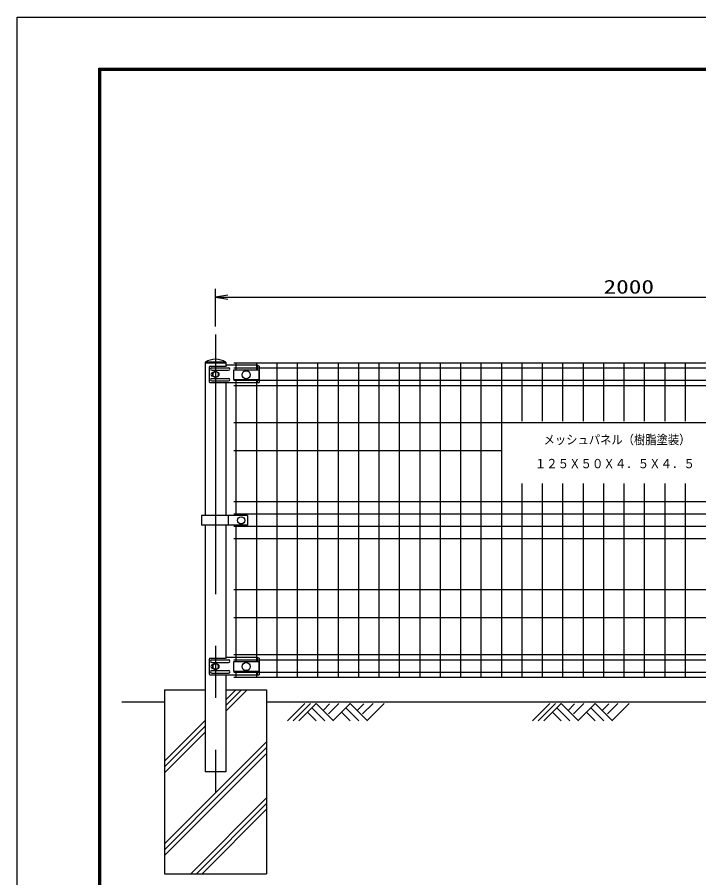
# Model space of a CAD drawing. Units: millimetres, scale not verified. Extents: x -1676 to 4264, y -2100 to 2100.
# Drawn here: x -1676 to -7, y -6 to 2100 of the extents above; entities that cross this region are included whole.
import ezdxf
from ezdxf.enums import TextEntityAlignment as Align

# ---------------------------------------------------------------- set-up
doc = ezdxf.new("R2010")
doc.units = ezdxf.units.MM
doc.header["$LTSCALE"] = 20
doc.linetypes.add('USER1', pattern=[50.8, 31.75, -6.35, 6.35, -6.35])
for name, color, linetype, lineweight in [('0-2_1', 7, 'Continuous', 25), ('0-3_0', 7, 'Continuous', 25), ('0-4_EXTCNT-L', 1, 'Continuous', 25), ('0-5_CENTLN-L', 4, 'USER1', 25), ('0-6_2', 7, 'Continuous', 25)]:
    doc.layers.add(name, color=color, linetype=linetype, lineweight=lineweight)
doc.styles.add('ＭＳ ゴシック', font='')
doc.styles.get('ＭＳ ゴシック').set_extended_font_data('MS Gothic')

# ---------------------------------------------------------------- blocks, each defined once
blk = doc.blocks.new('DARROWS')
at = {"layer": '0-3_0', "color": 2}
blk.add_line((0, 0), (-19.98, 0), dxfattribs=at)
blk.add_lwpolyline([(-20, -3.33), (0, 0), (-20, 3.33)], dxfattribs=at)

msp = doc.modelspace()

# ---------------------------------------------------------------- linework, layer by layer
at = {"layer": '0-2_1'}
for p, q in [((-1215.92, 1255.56), (-1215.92, 880.23)), ((-1165.12, 1255.56), (-1215.92, 1255.56)), ((-1206.31, 1243.73), (-1206.31, 1207.73)), ((-1204.31, 1245.73), (-1166.2, 1245.73)), ((-1165.12, 1255.56), (-1165.12, 1245.93)), ((-1163.2, 1248.73), (-1088.62, 1248.73)), ((-1088.62, 1248.73), (-1083.62, 1245.73)), ((-1083.62, 1245.73), (-1083.62, 1238.98)), ((-1199.95, 1241.73), (-1158.62, 1241.73)), ((-1199.95, 1235.73), (-1158.62, 1235.73)), ((-1197.61, 1230.23), (-1196.58, 1230.23)), ((-1088.62, 1238.98), (-1088.62, 1236.31)), ((-1083.62, 1238.98), (-1083.62, 1216.98)), ((-1204.31, 1205.73), (-1140.52, 1205.73)), ((-1199.95, 1215.73), (-1158.62, 1215.73)), ((-1199.95, 1209.73), (-1158.62, 1209.73)), ((-1197.61, 1221.23), (-1196.58, 1221.23)), ((-1165.12, 1205.73), (-1165.12, 1107.42)), ((-1140.52, 1205.73), (-1088.62, 1205.73)), ((-1088.92, 1205.73), (-1083.62, 1205.73)), ((-1088.62, 1213.31), (-1088.62, 1205.73)), ((-1083.62, 1216.98), (-1083.62, 1205.73)), ((-1165.12, 1107.42), (-1165.12, 880.23)), ((-1215.92, 1069.15), (-1215.92, 880.23)), ((-1165.12, 1069.15), (-1165.12, 880.23)), ((-1224.63, 880.23), (-1224.63, 856.9)), ((-1112.3, 880.23), (-1224.63, 880.23)), ((-1159.66, 880.23), (-1159.66, 856.9)), ((-1112.3, 856.9), (-1224.63, 856.9)), ((-1215.92, 856.9), (-1215.92, 747.5)), ((-1215.92, 856.78), (-1215.92, 667.98)), ((-1165.12, 856.9), (-1165.12, 747.5)), ((-1215.92, 747.5), (-1215.92, 644.65)), ((-1165.12, 747.5), (-1165.12, 644.65)), ((-1215.92, 644.65), (-1215.92, 252.56)), ((-1206.31, 528.73), (-1206.31, 492.73)), ((-1204.31, 530.73), (-1166.2, 530.73)), ((-1199.95, 526.73), (-1158.62, 526.73)), ((-1163.2, 533.73), (-1088.62, 533.73)), ((-1088.92, 533.73), (-1088.62, 533.73)), ((-1088.62, 533.73), (-1083.62, 530.73)), ((-1088.62, 533.73), (-1088.62, 523.98)), ((-1199.95, 520.73), (-1158.62, 520.73)), ((-1197.61, 515.23), (-1196.58, 515.23)), ((-1197.61, 506.23), (-1196.58, 506.23)), ((-1088.62, 523.98), (-1088.62, 522.06)), ((-1204.31, 490.73), (-1140.52, 490.73)), ((-1199.95, 500.73), (-1158.62, 500.73)), ((-1199.95, 494.73), (-1158.62, 494.73)), ((-1165.12, 490.73), (-1165.12, 252.56)), ((-1140.52, 490.73), (-1088.62, 490.73)), ((-1088.92, 490.73), (-1083.62, 490.73)), ((-1088.62, 499.06), (-1088.62, 490.73)), ((-1083.62, 501.98), (-1083.62, 490.73)), ((-1315.52, 453.56), (-1315.52, 3.56)), ((-1315.52, 453.56), (-1215.92, 453.56)), ((-1165.12, 453.56), (-1065.52, 453.56)), ((-1065.52, 453.56), (-1065.52, 3.56)), ((-1315.52, 423.56), (-1419.88, 423.56)), ((684.48, 423.56), (-1065.52, 423.56)), ((-1165.12, 252.56), (-1215.92, 252.56)), ((-1315.52, 3.56), (-1065.52, 3.56))]:
    msp.add_line(p, q, dxfattribs=at)
at = {"layer": '0-2_1', "color": 4}
for p, q in [((764.48, 1253.56), (-1145.52, 1253.56)), ((-1140.52, 1253.56), (-1140.52, 1236.31)), ((-1090.52, 1253.56), (-1090.52, 1236.31)), ((-1040.52, 1253.56), (-1040.52, 483.56)), ((-990.52, 1253.56), (-990.52, 483.56)), ((-940.52, 1253.56), (-940.52, 483.56)), ((-890.52, 1253.56), (-890.52, 483.56)), ((-840.52, 1253.56), (-840.52, 483.56)), ((-790.52, 1253.56), (-790.52, 483.56)), ((-740.52, 1253.56), (-740.52, 483.56)), ((-690.52, 1253.56), (-690.52, 483.56)), ((-640.52, 1253.56), (-640.52, 483.56)), ((-590.52, 1253.56), (-590.52, 483.56)), ((-540.52, 1253.56), (-540.52, 1038.56)), ((-490.52, 1253.56), (-490.52, 1038.56)), ((-440.52, 1253.56), (-440.52, 1111.16)), ((-390.52, 1253.56), (-390.52, 1111.16)), ((-340.52, 1253.56), (-340.52, 1111.16)), ((-290.52, 1253.56), (-290.52, 1111.16)), ((-240.52, 1253.56), (-240.52, 1111.16)), ((-190.52, 1253.56), (-190.52, 1111.16)), ((-140.52, 1253.56), (-140.52, 1111.16)), ((-90.52, 1253.56), (-90.52, 1111.16)), ((-40.52, 1253.56), (-40.52, 1111.16)), ((764.48, 1240.81), (-1145.52, 1240.81)), ((764.48, 1210.56), (-1145.52, 1210.56)), ((-1140.52, 1213.31), (-1140.52, 1107.42)), ((-1090.52, 1213.31), (-1090.52, 1107.42)), ((764.48, 1197.56), (-1145.52, 1197.56)), ((764.48, 1107.56), (-1145.52, 1107.56)), ((-1140.52, 1107.42), (-1140.52, 880.23)), ((-1090.52, 1107.42), (-1090.52, 638.42)), ((-1140.52, 1069.15), (-1140.52, 880.23)), ((-490.52, 1038.56), (-1145.52, 1038.56)), ((-540.52, 1038.56), (-540.52, 483.56)), ((-490.52, 1038.56), (-490.52, 483.56)), ((-440.52, 958.46), (-440.52, 483.56)), ((-390.52, 958.46), (-390.52, 483.56)), ((-340.52, 958.46), (-340.52, 483.56)), ((-290.52, 958.46), (-290.52, 483.56)), ((-240.52, 958.46), (-240.52, 483.56)), ((-190.52, 958.46), (-190.52, 483.56)), ((-140.52, 958.46), (-140.52, 483.56)), ((-90.52, 958.46), (-90.52, 483.56)), ((-40.52, 958.46), (-40.52, 483.56)), ((764.48, 913.56), (-1145.52, 913.56)), ((764.48, 883.56), (-1145.52, 883.56)), ((764.48, 853.56), (-1145.52, 853.56)), ((-1140.52, 856.9), (-1140.52, 747.5)), ((764.48, 823.56), (-1145.52, 823.56)), ((-1140.52, 747.5), (-1140.52, 629.56)), ((764.48, 698.56), (-1145.52, 698.56)), ((-1140.52, 644.65), (-1140.52, 638.42)), ((-1140.52, 638.42), (-1140.52, 522.06)), ((-1090.52, 638.42), (-1090.52, 522.06)), ((764.48, 629.56), (-1145.52, 629.56)), ((764.48, 539.56), (-1145.52, 539.56)), ((764.48, 526.56), (-1145.52, 526.56)), ((764.48, 496.31), (-1145.52, 496.31)), ((-1140.52, 499.06), (-1140.52, 483.56)), ((-1090.52, 499.06), (-1090.52, 483.56)), ((764.48, 483.56), (-1145.52, 483.56)), ((-1141.08, 453.56), (-1165.12, 429.53)), ((-1126.94, 453.56), (-1165.12, 415.38)), ((-1112.79, 453.56), (-1165.12, 401.24)), ((-972.23, 420.55), (-1014.68, 378.1)), ((-958.09, 420.55), (-1000.54, 378.1)), ((-943.95, 420.55), (-986.4, 378.1)), ((-955.04, 409.95), (-923.19, 378.1)), ((-944.43, 420.56), (-901.97, 378.1)), ((-911.08, 419.45), (-927.2, 403.33)), ((-888.29, 420.55), (-913.85, 394.98)), ((-861.04, 420.55), (-902.73, 378.86)), ((-871.65, 409.95), (-839.8, 378.1)), ((-861.04, 420.56), (-818.58, 378.1)), ((-827.69, 419.45), (-843.81, 403.33)), ((-804.9, 420.55), (-830.46, 394.98)), ((-777.65, 420.55), (-819.34, 378.86)), ((-372.23, 420.55), (-414.68, 378.1)), ((-358.09, 420.55), (-400.54, 378.1)), ((-343.95, 420.55), (-386.4, 378.1)), ((-355.04, 409.95), (-323.19, 378.1)), ((-344.43, 420.56), (-301.97, 378.1)), ((-311.08, 419.45), (-327.2, 403.33)), ((-288.29, 420.55), (-313.85, 394.98)), ((-261.04, 420.55), (-302.73, 378.86)), ((-271.65, 409.95), (-239.8, 378.1)), ((-261.04, 420.56), (-218.58, 378.1)), ((-227.69, 419.45), (-243.81, 403.33)), ((-204.9, 420.55), (-230.46, 394.98)), ((-177.65, 420.55), (-219.34, 378.86)), ((-965.64, 399.35), (-944.4, 378.1)), ((-882.25, 399.35), (-861.01, 378.1)), ((-365.64, 399.35), (-344.4, 378.1)), ((-282.25, 399.35), (-261.01, 378.1)), ((-1216.91, 377.74), (-1315.52, 279.12)), ((-1216.91, 363.59), (-1315.52, 264.98)), ((-1216.91, 349.45), (-1315.52, 250.84)), ((-1065.52, 326.42), (-1165.12, 226.82)), ((-1065.52, 298.13), (-1315.52, 48.13)), ((-1065.52, 312.27), (-1165.12, 212.67)), ((-1165.12, 226.82), (-1315.52, 76.42)), ((-1165.12, 212.67), (-1315.52, 62.27)), ((-1065.52, 189.42), (-1251.37, 3.56)), ((-1065.52, 175.28), (-1237.23, 3.56)), ((-1065.52, 161.14), (-1223.09, 3.56))]:
    msp.add_line(p, q, dxfattribs=at)
at = {"layer": '0-2_1'}
for points in [[(-1088.92, 1248.73), (-1088.62, 1248.73), (-1088.62, 1238.98)], [(-1165.12, 644.65), (-1165.12, 638.42), (-1165.12, 530.93)], [(-1083.62, 530.73), (-1083.62, 523.98), (-1083.62, 501.98)]]:
    msp.add_lwpolyline(points, dxfattribs=at)
for centre, radius, start, end in [((-1190.52, 1213.56), 49.09, 58.83797, 121.16058), ((-1204.31, 1243.73), 2, 90, 180), ((-1166.2, 1248.73), 3, 270, 0), ((-1199.95, 1238.73), 3, 90, 270), ((-1197.61, 1225.73), 4.5, 90, 270), ((-1185.84, 1225.73), 4.5, 300.08169, 59.91831), ((-1158.62, 1238.73), 3, 270, 90), ((-1204.31, 1207.73), 2, 180, 270), ((-1199.95, 1212.73), 3, 90, 270), ((-1158.62, 1212.73), 3, 270, 90), ((-1204.31, 528.73), 2, 90, 180), ((-1199.95, 523.73), 3, 90, 270), ((-1166.2, 533.73), 3, 270, 0), ((-1158.62, 523.73), 3, 270, 90), ((-1197.61, 510.73), 4.5, 90, 270), ((-1185.84, 510.73), 4.5, 300.08169, 59.91831), ((-1204.31, 492.73), 2, 180, 270), ((-1199.95, 497.73), 3, 90, 270), ((-1158.62, 497.73), 3, 270, 90)]:
    msp.add_arc(centre, radius, start, end, dxfattribs=at)
at = {"layer": '0-3_0'}
for p, q in [((-1215.92, 1253.79), (-1165.12, 1253.79)), ((-1146.52, 1236.31), (-1146.52, 1213.31)), ((-1084.52, 1236.31), (-1146.52, 1236.31)), ((-1084.52, 1236.31), (-1084.52, 1213.31)), ((-1146.52, 1213.31), (-1084.52, 1213.31)), ((-1112.3, 880.23), (-1112.3, 856.9)), ((-1084.52, 522.06), (-1146.52, 522.06)), ((-1146.52, 522.06), (-1146.52, 499.06)), ((-1084.52, 522.06), (-1084.52, 499.06)), ((-1146.52, 499.06), (-1084.52, 499.06))]:
    msp.add_line(p, q, dxfattribs=at)
at = {"layer": '0-3_0', "color": 3}
msp.add_lwpolyline([(-1676.36, 2100), (4263.64, 2100), (4263.64, -2100), (-1676.36, -2100)], close=True, dxfattribs=at)
at = {"layer": '0-3_0'}
for points in [[(-1476.36, 1975), (4063.64, 1975), (4063.64, -1975), (-1476.36, -1975)], [(-1475.11, 1973.75), (4062.39, 1973.75), (4062.39, -1973.75), (-1475.11, -1973.75)], [(-1473.86, 1972.5), (4061.14, 1972.5), (4061.14, -1972.5), (-1473.86, -1972.5)], [(-1472.61, 1971.25), (4059.89, 1971.25), (4059.89, -1971.25), (-1472.61, -1971.25)], [(-1471.36, 1970), (4058.64, 1970), (4058.64, -1970), (-1471.36, -1970)]]:
    msp.add_lwpolyline(points, close=True, dxfattribs=at)
for centre, radius in [((-1115.52, 1224.81), 10.01), ((-1127.89, 868.46), 8.87), ((-1115.52, 510.56), 10.01)]:
    msp.add_circle(centre, radius, dxfattribs=at)
at = {"layer": '0-4_EXTCNT-L'}
msp.add_line((-1190.52, 1343.01), (-1190.52, 1434.77), dxfattribs=at)
at = {"layer": '0-4_EXTCNT-L', "color": 2}
msp.add_line((-1160.52, 1414.77), (779.48, 1414.77), dxfattribs=at)
at = {"layer": '0-5_CENTLN-L'}
msp.add_line((-1190.52, 1323.01), (-1190.52, 202.56), dxfattribs=at)
at = {"layer": '0-6_2'}
for p, q in [((-1190.52, 1233.73), (-1197.44, 1229.73)), ((-1197.44, 1229.73), (-1197.44, 1221.73)), ((-1183.59, 1229.73), (-1190.52, 1233.73)), ((-1197.44, 1221.73), (-1190.52, 1217.73)), ((-1190.52, 518.73), (-1197.44, 514.73)), ((-1197.44, 514.73), (-1197.44, 506.73)), ((-1197.44, 506.73), (-1190.52, 502.73))]:
    msp.add_line(p, q, dxfattribs=at)
for points in [[(-1190.52, 1217.73), (-1183.59, 1221.73), (-1183.59, 1229.73)], [(-1190.52, 502.73), (-1183.59, 506.73), (-1183.59, 514.73), (-1190.52, 518.73)]]:
    msp.add_lwpolyline(points, dxfattribs=at)
for centre in [(-1190.52, 1225.73), (-1190.52, 510.73)]:
    msp.add_circle(centre, 6.93, dxfattribs=at)

# ---------------------------------------------------------------- block references
at = {"layer": '0-4_EXTCNT-L', "xscale": 1.5, "yscale": 1.5, "rotation": 180}
msp.add_blockref('DARROWS', (-1190.52, 1414.77), dxfattribs=at)

# ---------------------------------------------------------------- texts
at = {"layer": '0-2_1', "color": 4, "style": 'ＭＳ ゴシック', "width": 0.9}
for s, height, p in [('メッシュパネル（樹脂塗装）', 22.54, (-387.07, 1047.92)), ('１２５Ｘ５０Ｘ４．５Ｘ４．５', 22.82, (-408.73, 989.2))]:
    msp.add_text(s, height=height, dxfattribs=at).set_placement(p, align=Align.BOTTOM_LEFT)
at = {"layer": '0-4_EXTCNT-L', "color": 3, "style": 'ＭＳ ゴシック', "width": 1.35}
msp.add_text('2000', height=33.72, dxfattribs=at).set_placement((-240.39, 1413.3), align=Align.BOTTOM_LEFT)

doc.saveas('drawing.dxf')
